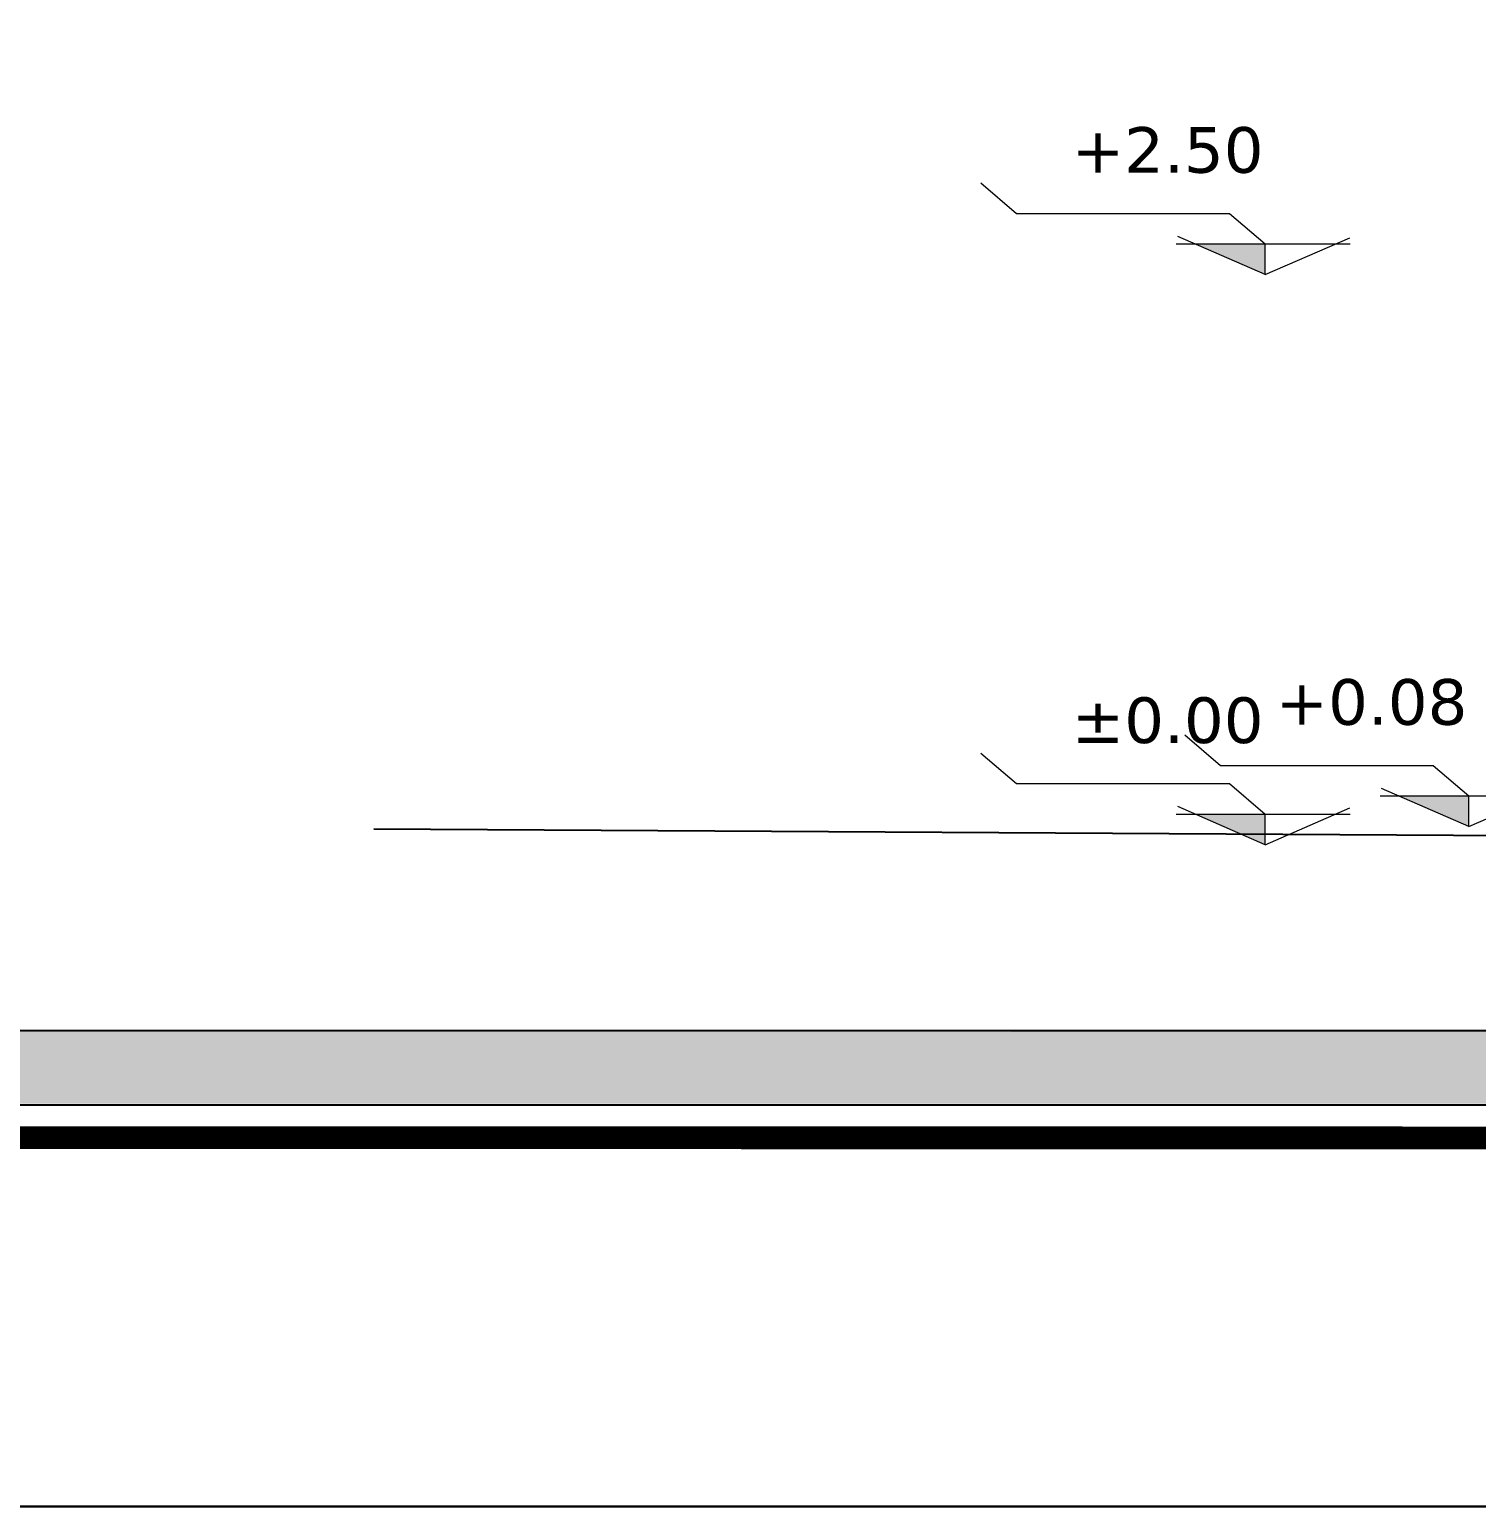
# Model space of a CAD drawing. Header units: inches. Extents: x 70 to 1974, y -315 to 363.
# Drawn here: x 282.34 to 288.69, y -204.29 to -197.81 of the extents above; entities that cross this region are included whole.
import ezdxf

# ---------------------------------------------------------------- set-up
doc = ezdxf.new("R2010")
doc.units = ezdxf.units.IN
doc.header["$MEASUREMENT"] = 0
doc.layers.add('3', color=244, linetype='Continuous', lineweight=20)
doc.layers.add('moble', color=7, linetype='Continuous', lineweight=5, true_color=0x32414e)
doc.layers.add('TEXT', color=252, linetype='Continuous')
doc.styles.add('STYLE7', font='verdana.ttf')

# ---------------------------------------------------------------- blocks, each defined once
blk = doc.blocks.new('89')
at = {"layer": 'moble', "linetype": 'ByBlock'}
h = blk.add_hatch(color=8, dxfattribs=at)
h.dxf.hatch_style = 1
h.paths.add_polyline_path([(0.1477, -0.1339), (-0.1563, -0.1339), (-0.1563, -0.267)])
at = {"layer": 'moble', "color": 8, "linetype": 'ByBlock'}
for p, q in [((0.9333, 0), (1.0896, 0.1339)), ((-0.1563, -0.1339), (0, 0)), ((0, 0), (0.9333, 0)), ((-0.1563, -0.267), (-0.5276, -0.1053)), ((-0.1563, -0.267), (0.2268, -0.0992)), ((-0.5296, -0.1339), (0.2329, -0.1339)), ((-0.1563, -0.267), (-0.1563, -0.1339))]:
    blk.add_line(p, q, dxfattribs=at)
blk = doc.blocks.new('k2')
at = {"true_color": 0x636466}
h = blk.add_hatch(color=251, dxfattribs=at)
h.dxf.hatch_style = 1
h.paths.add_polyline_path([(-380.8335, -188.2827), (-390.1598, -188.278), (-417.1588, -188.2824), (-417.1588, -188.5971), (-380.8335, -188.5968)])
blk.add_line((-417.1588, -188.6019), (-380.8335, -188.6019))
for points in [[(-378.6286, -190.3624), (-420.6329, -190.3624), (-420.6329, -160.6624), (-378.6286, -160.6624)], [(-420.6329, -160.6624), (-378.6286, -160.6624), (-378.6286, -190.3624), (-420.6329, -190.3624)], [(-378.6286, -190.3624), (-378.6286, -160.6624), (-420.6329, -160.6624), (-420.6329, -190.3624)], [(-417.1588, -188.6019), (-380.8335, -188.6019), (-380.8335, -188.2776), (-417.1588, -188.2776)]]:
    blk.add_lwpolyline(points, close=True)
at = {"layer": '3', "const_width": 0.1}
blk.add_lwpolyline([(-380.8335, -188.7532), (-417.1553, -188.7453)], dxfattribs=at)

msp = doc.modelspace()

# ---------------------------------------------------------------- linework, layer by layer
msp.add_line((314.04787, -201.49685), (283.85173, -201.31567))

# ---------------------------------------------------------------- block references
msp.add_blockref('k2', (699.22777, -13.923))
at = {"layer": 'moble', "linetype": 'Continuous', "ltscale": 0.8, "xscale": -1}
for p in [(287.60257, -198.61807), (288.49628, -201.03807), (287.60257, -201.11807)]:
    msp.add_blockref('89', p, dxfattribs=at)

# ---------------------------------------------------------------- texts
at = {"layer": 'TEXT', "linetype": 'Continuous', "ltscale": 0.03, "style": 'STYLE7'}
for s, p in [('+2.50', (286.91166, -198.43833)), ('+0.08', (287.80537, -200.85833)), ('%%P0.00', (286.91166, -200.93833))]:
    msp.add_text(s, height=0.2, dxfattribs=at).set_placement(p)

doc.saveas('drawing.dxf')
